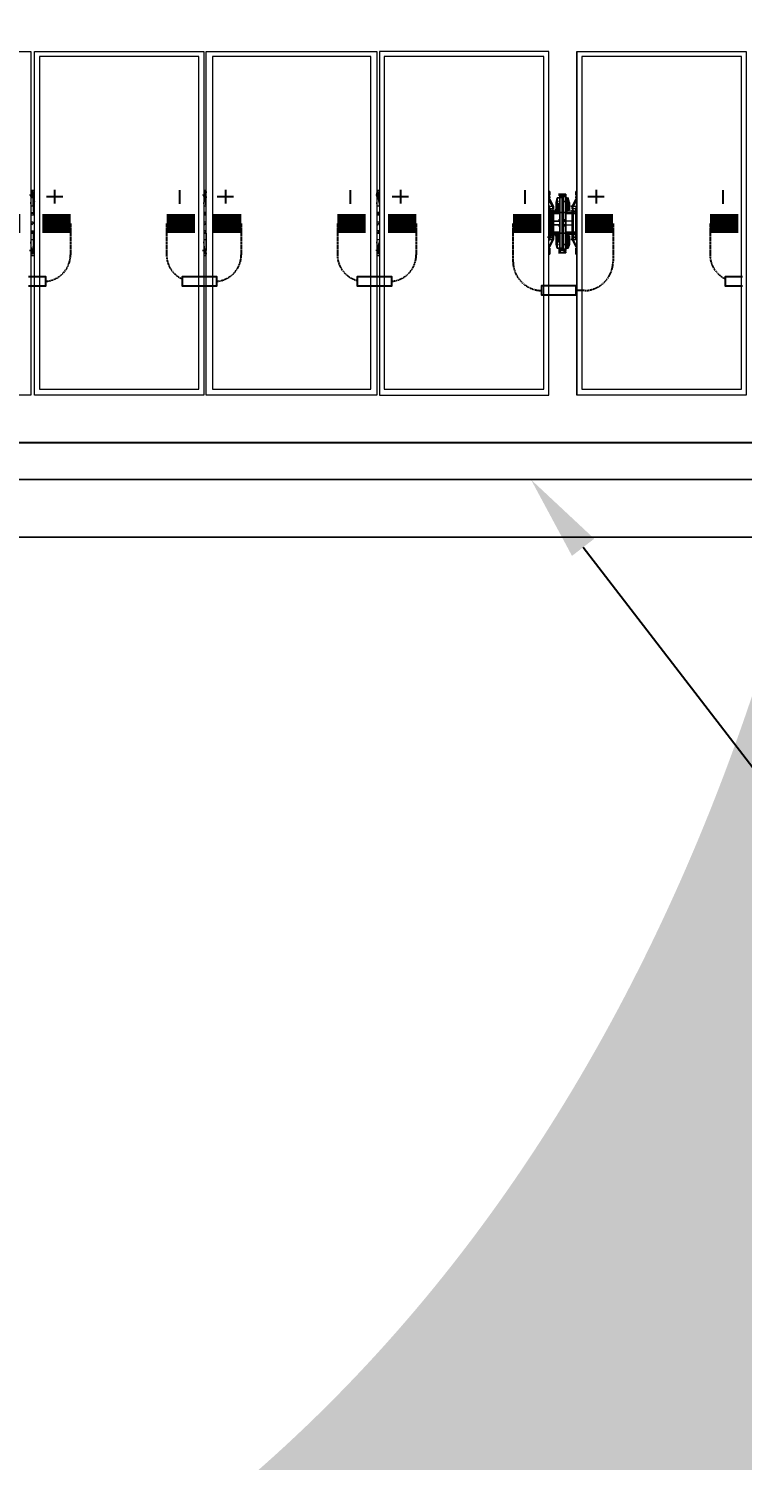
# Model space of a CAD drawing. Header units: feet. Extents: x -354 to 55127, y -297 to 4121.
# Drawn here: x 1013.1 to 1201.2, y 2257.4 to 2634.7 of the extents above; entities that cross this region are included whole.
import ezdxf
from ezdxf import colors
from ezdxf.entities.mleader import LeaderData, LeaderLine
from ezdxf.enums import TextEntityAlignment as Align
from ezdxf.lldxf.tags import DXFTag
from ezdxf.math import Vec2, Vec3

# ---------------------------------------------------------------- set-up
doc = ezdxf.new("R2018")
doc.units = ezdxf.units.FT
doc.header["$MEASUREMENT"] = 0
doc.linetypes.add('HIDDEN', pattern=[0.375, 0.25, -0.125])
for name, color, linetype in [('E-DC HARNESS-NEG', 170, 'DC HARNESS CABLE'), ('E-DC HARNESS-POS', 10, 'DC HARNESS CABLE'), ('E-HARN-COMP', 8, 'Continuous'), ('E-TRNK-CABL-NEG', 6, 'HIDDEN'), ('E-TRUNK-CABLE-POS', 6, 'HIDDEN'), ('G-ANNO-TEXT', 1, 'Continuous'), ('Polarity-Text', 7, 'Continuous')]:
    doc.layers.add(name, color=color, linetype=linetype)
doc.styles.add('NEI-A', font='arial.ttf')
doc.styles.get("Standard").update_dxf_attribs({"font": 'arial.ttf'})
tags = doc.linetypes.add('DC HARNESS CABLE', pattern='A,0.5,-0.2,["DH",Standard,S=0.1,R=0,X=-0.1,Y=-0.05],-0.2', length=0.9).pattern_tags.tags
tags[6] = DXFTag(74, 10)

# ---------------------------------------------------------------- blocks, each defined once
blk = doc.blocks.new('A$Cc93f9aa1')
at = {"lineweight": 5}
for points in [[(7.893, 0), (7.663, 0), (7.663, 0.4666), (7.893, 0.4666)], [(8.1613, 0), (8.1613, 0.4666), (7.9313, 0.4666), (7.9313, 0)], [(8.3963, 0.4666), (8.3963, 0), (8.1647, 0), (8.1647, 0.4666)], [(8.6296, 0), (8.3997, 0), (8.3997, 0.4666), (8.6296, 0.4666)], [(8.8646, 0), (8.6346, 0), (8.6346, 0.4666), (8.8646, 0.4666)], [(7.8863, 0.0067), (7.8863, 0.4583), (7.6697, 0.4583), (7.6697, 0.0067)], [(8.1547, 0.0067), (8.1547, 0.4583), (7.938, 0.4583), (7.938, 0.0067)], [(8.388, 0.4583), (8.173, 0.4583), (8.173, 0.0067), (8.388, 0.0067)], [(8.623, 0.0067), (8.623, 0.4583), (8.4063, 0.4583), (8.4063, 0.0067)], [(7.8947, 0.2667), (7.8947, 0.27), (7.8947, 0.275), (7.893, 0.275), (7.8947, 0.275), (7.8947, 0.27)], [(7.9097, 0.2733), (7.908, 0.2733)], [(7.9163, 0.2683), (7.9163, 0.27), (7.9163, 0.2733), (7.9163, 0.2717), (7.9147, 0.2717), (7.9163, 0.2717), (7.918, 0.2717), (7.9163, 0.2717), (7.9147, 0.27), (7.9163, 0.27), (7.9163, 0.2683), (7.918, 0.2683)], [(7.918, 0.2733), (7.9163, 0.2733)], [(7.9297, 0.27), (7.9297, 0.2667), (7.9297, 0.27), (7.9297, 0.275), (7.9313, 0.275), (7.9297, 0.275)], [(7.8947, 0.2517), (7.898, 0.2517), (7.898, 0.2533), (7.898, 0.255), (7.8997, 0.255), (7.8947, 0.265), (7.8997, 0.255), (7.898, 0.255), (7.898, 0.2533), (7.898, 0.2517), (7.8947, 0.2517), (7.8947, 0.25), (7.893, 0.25), (7.893, 0.215), (7.8947, 0.215), (7.8947, 0.2133), (7.8947, 0.215), (7.893, 0.215), (7.893, 0.25), (7.893, 0.2517), (7.8947, 0.2517), (7.8947, 0.255), (7.898, 0.255), (7.8947, 0.255), (7.8947, 0.2517), (7.893, 0.2517), (7.893, 0.25), (7.8947, 0.25)], [(7.898, 0.2517), (7.8997, 0.2517), (7.8997, 0.255), (7.9013, 0.255), (7.8997, 0.255), (7.898, 0.255), (7.898, 0.2533), (7.898, 0.255), (7.8997, 0.255), (7.8997, 0.2517), (7.898, 0.2517), (7.8997, 0.2517), (7.8997, 0.215), (7.898, 0.215), (7.8997, 0.215), (7.8997, 0.2517)], [(7.9047, 0.2667), (7.903, 0.2617), (7.903, 0.25), (7.903, 0.2517), (7.903, 0.25), (7.903, 0.2617)], [(7.903, 0.25), (7.903, 0.26)], [(7.9063, 0.2667), (7.9047, 0.2667), (7.9047, 0.2583), (7.9047, 0.2567), (7.9047, 0.255), (7.9063, 0.255), (7.9063, 0.25), (7.9047, 0.25), (7.9047, 0.2567), (7.9047, 0.25), (7.9063, 0.25), (7.9063, 0.255), (7.9063, 0.2583), (7.9063, 0.2667), (7.908, 0.2667), (7.9063, 0.2667), (7.9047, 0.2667), (7.9047, 0.2583), (7.9063, 0.2583)], [(7.9047, 0.2583), (7.9047, 0.2567), (7.9047, 0.255), (7.9063, 0.255), (7.9063, 0.2583)], [(7.9097, 0.27), (7.908, 0.27)], [(7.9113, 0.2683), (7.9113, 0.2467), (7.908, 0.2467), (7.908, 0.2683)], [(7.913, 0.2467), (7.913, 0.2683), (7.9163, 0.2683), (7.9163, 0.2467)], [(7.9163, 0.2583), (7.9197, 0.2583), (7.9197, 0.2667), (7.9197, 0.2583)], [(7.9197, 0.2667), (7.9163, 0.2667), (7.9163, 0.2583), (7.9163, 0.2667), (7.9197, 0.2667), (7.9213, 0.2617)], [(7.9197, 0.2567), (7.9197, 0.255), (7.918, 0.255), (7.918, 0.2583), (7.918, 0.255), (7.9197, 0.255), (7.9197, 0.2567), (7.9197, 0.2583)], [(7.918, 0.255), (7.918, 0.25), (7.9197, 0.25), (7.9197, 0.2517), (7.9197, 0.25), (7.918, 0.25), (7.918, 0.2483), (7.9197, 0.25), (7.918, 0.2483), (7.9197, 0.25), (7.918, 0.2483), (7.918, 0.25)], [(7.9263, 0.255), (7.9247, 0.255), (7.9263, 0.2533), (7.9247, 0.255), (7.9263, 0.255), (7.9263, 0.2533), (7.9263, 0.255), (7.9247, 0.255), (7.9297, 0.265), (7.9247, 0.255), (7.9263, 0.255), (7.9297, 0.255), (7.9297, 0.2517), (7.9263, 0.2517), (7.9263, 0.2533), (7.9263, 0.2517), (7.9297, 0.2517), (7.9297, 0.255)], [(7.9263, 0.215), (7.9247, 0.215), (7.9247, 0.2517), (7.9263, 0.2517), (7.9247, 0.2517), (7.9247, 0.255), (7.9247, 0.2517), (7.9263, 0.2517), (7.9247, 0.2517), (7.9247, 0.215)], [(7.8963, 0.245), (7.8947, 0.2467), (7.8947, 0.2483), (7.8963, 0.2483), (7.898, 0.2483), (7.8963, 0.2483), (7.8947, 0.2483), (7.8947, 0.2467), (7.8947, 0.2483), (7.8963, 0.2483), (7.8947, 0.2483), (7.8947, 0.2467), (7.8947, 0.245), (7.8947, 0.2467), (7.8963, 0.245), (7.8947, 0.245), (7.893, 0.245), (7.8947, 0.245)], [(7.8947, 0.235), (7.893, 0.235)], [(7.8947, 0.235), (7.893, 0.235)], [(7.8963, 0.2483), (7.8947, 0.2467), (7.8963, 0.245), (7.898, 0.2467)], [(7.8963, 0.2483), (7.8947, 0.2467), (7.8963, 0.245), (7.898, 0.2467)], [(7.898, 0.2467), (7.8963, 0.2467)], [(7.8997, 0.245), (7.908, 0.245)], [(7.9063, 0.25), (7.9063, 0.2483), (7.908, 0.2483), (7.9063, 0.2483), (7.908, 0.2483), (7.9063, 0.2483)], [(7.9113, 0.2183), (7.9113, 0.2467), (7.913, 0.2467), (7.913, 0.2183)], [(7.9163, 0.245), (7.9247, 0.245)], [(7.928, 0.2483), (7.9263, 0.2483), (7.9263, 0.2467), (7.928, 0.2467), (7.928, 0.245), (7.9263, 0.245), (7.9263, 0.2483), (7.928, 0.2483), (7.9263, 0.2483), (7.9263, 0.2467), (7.9263, 0.245), (7.9263, 0.2467), (7.9263, 0.245), (7.928, 0.245), (7.9263, 0.245), (7.928, 0.245), (7.9297, 0.245), (7.928, 0.245), (7.928, 0.2483), (7.928, 0.2467), (7.9297, 0.2467), (7.928, 0.2467), (7.9297, 0.2467), (7.928, 0.2467), (7.9297, 0.2467), (7.928, 0.2467), (7.9297, 0.2467), (7.928, 0.2467), (7.9297, 0.2467), (7.928, 0.2467), (7.9297, 0.2467), (7.928, 0.2467), (7.9297, 0.2467), (7.928, 0.2467), (7.9297, 0.2467), (7.928, 0.2467), (7.9297, 0.2467), (7.928, 0.2467), (7.9297, 0.2467), (7.9297, 0.2483)], [(7.928, 0.2483), (7.9263, 0.2467), (7.928, 0.245), (7.9297, 0.2467)], [(7.928, 0.2483), (7.9263, 0.2467), (7.928, 0.245), (7.9297, 0.2467)], [(7.928, 0.215), (7.9297, 0.215), (7.9297, 0.25), (7.928, 0.25), (7.9297, 0.25), (7.9297, 0.215)], [(7.9313, 0.25), (7.9313, 0.2517), (7.9297, 0.2517), (7.9297, 0.25), (7.9297, 0.2517), (7.9313, 0.2517), (7.933, 0.2517), (7.9313, 0.2517)], [(7.9297, 0.235), (7.9313, 0.235)], [(7.9297, 0.235), (7.9313, 0.235)], [(8.1647, 0.235), (8.163, 0.235), (8.163, 0.2333), (8.1613, 0.2333), (8.1613, 0.2317), (8.163, 0.2317), (8.1647, 0.2317), (8.1647, 0.2333)], [(8.398, 0.235), (8.398, 0.2333), (8.3963, 0.2333), (8.3963, 0.2317), (8.398, 0.2317), (8.3997, 0.2317), (8.3997, 0.2333)], [(8.633, 0.235), (8.6313, 0.2333), (8.6313, 0.2317), (8.6346, 0.2317), (8.6346, 0.2333), (8.633, 0.2333)], [(7.8947, 0.23), (7.893, 0.23)], [(7.8947, 0.23), (7.893, 0.23)], [(7.8947, 0.22), (7.8947, 0.2183), (7.8947, 0.2167), (7.8963, 0.2167), (7.898, 0.2167), (7.898, 0.2183), (7.8963, 0.2183), (7.898, 0.2183), (7.8963, 0.2183), (7.898, 0.2183), (7.8963, 0.2183), (7.898, 0.2183), (7.8963, 0.2183), (7.898, 0.2183), (7.8963, 0.2183), (7.898, 0.2183), (7.8963, 0.2183), (7.898, 0.2183), (7.8963, 0.2183), (7.898, 0.2183), (7.8963, 0.2183), (7.898, 0.2183), (7.8963, 0.2183), (7.898, 0.2183), (7.898, 0.22), (7.898, 0.2183), (7.898, 0.2167), (7.8963, 0.2167), (7.898, 0.2167), (7.898, 0.2183), (7.898, 0.22), (7.8963, 0.22), (7.8947, 0.22), (7.8947, 0.2183), (7.8947, 0.22), (7.893, 0.22)], [(7.893, 0.215), (7.893, 0.2133)], [(7.8963, 0.22), (7.8947, 0.2183), (7.8963, 0.2167), (7.898, 0.2183)], [(7.8947, 0.2183), (7.8963, 0.2167), (7.898, 0.2167), (7.898, 0.2183), (7.898, 0.22), (7.8963, 0.22), (7.8947, 0.22), (7.8963, 0.22), (7.898, 0.22), (7.8963, 0.22), (7.8947, 0.22)], [(7.8963, 0.22), (7.8947, 0.2183), (7.8963, 0.2167), (7.898, 0.2183)], [(7.908, 0.22), (7.8997, 0.22)], [(7.903, 0.215), (7.903, 0.205)], [(7.9047, 0.2067), (7.9047, 0.2083), (7.9047, 0.21), (7.9063, 0.21), (7.9063, 0.2117), (7.9063, 0.215), (7.9063, 0.2117), (7.9063, 0.21), (7.9047, 0.21), (7.9047, 0.2083), (7.9047, 0.2133), (7.9047, 0.2083), (7.9047, 0.2067), (7.9063, 0.2067), (7.9063, 0.1983), (7.9047, 0.1983)], [(7.9247, 0.22), (7.9163, 0.22)], [(7.9197, 0.2083), (7.9197, 0.215), (7.918, 0.215), (7.918, 0.2117), (7.918, 0.215), (7.9197, 0.215)], [(7.9197, 0.1983), (7.9213, 0.205), (7.9213, 0.215), (7.9197, 0.215), (7.9197, 0.2133), (7.9197, 0.215), (7.9213, 0.215), (7.9213, 0.205)], [(7.928, 0.22), (7.928, 0.2183), (7.928, 0.2167), (7.9263, 0.2167), (7.928, 0.2167), (7.928, 0.2183), (7.9297, 0.2183), (7.928, 0.2183), (7.9297, 0.2183), (7.928, 0.2183), (7.9297, 0.2183), (7.928, 0.2183), (7.9297, 0.2183), (7.928, 0.2183), (7.9297, 0.2183), (7.9297, 0.22)], [(7.928, 0.22), (7.9263, 0.2183), (7.928, 0.2167), (7.9297, 0.2183)], [(7.9263, 0.22), (7.928, 0.22), (7.928, 0.2183), (7.9297, 0.2183), (7.928, 0.2183), (7.9297, 0.2183), (7.928, 0.2183), (7.9297, 0.2183), (7.928, 0.2183), (7.9297, 0.2183), (7.928, 0.2183), (7.9297, 0.2183), (7.9297, 0.2167), (7.928, 0.2167), (7.9297, 0.2167), (7.9297, 0.2183), (7.9297, 0.22), (7.9313, 0.22), (7.9297, 0.22), (7.928, 0.22), (7.9263, 0.22), (7.9263, 0.2183), (7.9263, 0.2167), (7.9263, 0.2183), (7.9263, 0.22), (7.928, 0.22), (7.9263, 0.22), (7.9263, 0.2183), (7.9263, 0.2167), (7.928, 0.2167), (7.9263, 0.2167), (7.9263, 0.2183)], [(7.928, 0.22), (7.9263, 0.2183), (7.928, 0.2167), (7.9297, 0.2183)], [(7.9313, 0.23), (7.9297, 0.23)], [(7.9313, 0.23), (7.9297, 0.23)], [(7.9297, 0.2133), (7.9297, 0.215)], [(7.9313, 0.2133), (7.9313, 0.215)], [(7.893, 0.19), (7.8947, 0.19), (7.8947, 0.195), (7.8947, 0.19)], [(7.898, 0.21), (7.8997, 0.21), (7.8947, 0.2), (7.8997, 0.21), (7.898, 0.21), (7.8947, 0.21), (7.8947, 0.2133), (7.898, 0.2133), (7.898, 0.2117), (7.898, 0.21), (7.8947, 0.21), (7.8947, 0.2133), (7.898, 0.2133), (7.898, 0.2117)], [(7.8947, 0.1967), (7.8947, 0.1983)], [(7.898, 0.2133), (7.8997, 0.2133), (7.8997, 0.21), (7.8997, 0.2133)], [(7.9013, 0.21), (7.8997, 0.21), (7.8997, 0.2117), (7.898, 0.2117), (7.8997, 0.2117), (7.8997, 0.21)], [(7.9047, 0.1983), (7.9047, 0.2067), (7.9063, 0.2067), (7.9063, 0.1983)], [(7.9063, 0.21), (7.9063, 0.2067)], [(7.9063, 0.1983), (7.908, 0.1983)], [(7.9097, 0.2033), (7.908, 0.2033)], [(7.9097, 0.2033), (7.908, 0.2033)], [(7.9147, 0.195), (7.913, 0.195)], [(7.9197, 0.1983), (7.9163, 0.1983), (7.9163, 0.2067), (7.9197, 0.2067)], [(7.918, 0.2067), (7.918, 0.21)], [(7.9297, 0.2133), (7.9297, 0.21), (7.9263, 0.21), (7.9247, 0.21), (7.9247, 0.2117), (7.9263, 0.2117), (7.9247, 0.2117), (7.9247, 0.21), (7.9263, 0.21), (7.9263, 0.2117), (7.9263, 0.2133), (7.9247, 0.2133), (7.9247, 0.21), (7.9247, 0.2133), (7.9263, 0.2133), (7.9313, 0.2133), (7.9297, 0.2133), (7.9297, 0.21), (7.9263, 0.21), (7.9247, 0.21), (7.9297, 0.2), (7.9247, 0.21), (7.9263, 0.21), (7.9263, 0.2117), (7.9263, 0.2133)], [(7.9297, 0.1983), (7.9297, 0.1967)], [(7.9313, 0.19), (7.9297, 0.19), (7.9297, 0.195), (7.9297, 0.19)], [(7.9163, 0.1933), (7.9147, 0.1933)]]:
    blk.add_lwpolyline(points, close=True, dxfattribs=at)
for points in [[(7.893, 0), (7.893, 0.4666)], [(7.9313, 0.4666), (7.9313, 0)], [(7.8863, 0.0067), (7.8863, 0.4583)], [(7.938, 0.4583), (7.938, 0.0067)], [(7.908, 0.2467), (7.908, 0.2683), (7.9113, 0.2683), (7.9113, 0.2667), (7.9113, 0.2467), (7.9113, 0.2667), (7.913, 0.2667), (7.9147, 0.2667), (7.913, 0.2667), (7.9113, 0.2667), (7.9113, 0.2683), (7.9113, 0.27), (7.9097, 0.27), (7.908, 0.2717), (7.9097, 0.2717), (7.9113, 0.2717), (7.9097, 0.2717), (7.908, 0.2717), (7.908, 0.2733), (7.908, 0.27), (7.9097, 0.27), (7.908, 0.27), (7.9097, 0.27), (7.9113, 0.27), (7.9097, 0.27), (7.9113, 0.27), (7.9113, 0.2683), (7.913, 0.2683), (7.913, 0.27), (7.9113, 0.27), (7.913, 0.27), (7.9147, 0.27), (7.913, 0.27), (7.9113, 0.27), (7.9097, 0.27), (7.908, 0.2717), (7.9097, 0.2717), (7.908, 0.2717), (7.908, 0.2733), (7.908, 0.2683), (7.9097, 0.2683), (7.908, 0.2683), (7.908, 0.27), (7.908, 0.2617), (7.908, 0.2383), (7.908, 0.235), (7.8997, 0.235), (7.8997, 0.23), (7.908, 0.23), (7.9097, 0.23), (7.908, 0.23), (7.9097, 0.23), (7.908, 0.23), (7.9097, 0.23), (7.908, 0.23), (7.9097, 0.23), (7.908, 0.23), (7.9097, 0.23)], [(7.8997, 0.2483), (7.908, 0.2483), (7.9063, 0.2483), (7.9047, 0.25), (7.9063, 0.2483), (7.9047, 0.25), (7.903, 0.25), (7.9047, 0.25), (7.9063, 0.2483), (7.9047, 0.25), (7.9063, 0.2483), (7.9063, 0.2467), (7.908, 0.2467), (7.908, 0.2183), (7.9113, 0.2183), (7.9113, 0.2467), (7.913, 0.2467), (7.9113, 0.2467), (7.9113, 0.2683), (7.913, 0.2683), (7.9147, 0.2683), (7.913, 0.2683), (7.9113, 0.2683), (7.913, 0.2683), (7.9147, 0.2683), (7.913, 0.2683), (7.9113, 0.2683), (7.913, 0.2683), (7.913, 0.27), (7.9147, 0.27), (7.9163, 0.27), (7.9163, 0.2733), (7.9163, 0.2717), (7.9147, 0.27), (7.9163, 0.27), (7.9163, 0.2617), (7.9163, 0.2383), (7.9163, 0.235), (7.918, 0.235), (7.9163, 0.235), (7.9247, 0.235), (7.9247, 0.23), (7.9163, 0.23), (7.9163, 0.2267), (7.9163, 0.23), (7.918, 0.23), (7.9163, 0.23), (7.918, 0.23), (7.9163, 0.23), (7.918, 0.23)], [(7.918, 0.2733), (7.9163, 0.2733), (7.9097, 0.2733), (7.908, 0.2733), (7.9097, 0.2733), (7.9163, 0.2733)], [(8.1647, 0.2767), (8.1613, 0.2767)], [(8.163, 0.255), (8.1613, 0.255), (8.1613, 0.2567), (8.163, 0.2633), (8.163, 0.2733), (8.163, 0.275), (8.163, 0.27), (8.1613, 0.2683)], [(8.1647, 0.27), (8.1647, 0.2733)], [(8.3997, 0.2767), (8.3963, 0.2767)], [(8.398, 0.27), (8.398, 0.2733), (8.398, 0.275), (8.398, 0.2717), (8.3963, 0.2717), (8.3963, 0.27), (8.3963, 0.2683)], [(8.398, 0.255), (8.3963, 0.255), (8.3963, 0.2633), (8.398, 0.2733)], [(8.6346, 0.2767), (8.6296, 0.2767)], [(8.6296, 0.255), (8.6313, 0.255), (8.6313, 0.2633), (8.633, 0.2733)], [(8.633, 0.27), (8.633, 0.2733), (8.6313, 0.2733), (8.6313, 0.2683)], [(8.633, 0.2733), (8.633, 0.275), (8.633, 0.2733)], [(7.8947, 0.2667), (7.8947, 0.2667)], [(7.8947, 0.2667), (7.8947, 0.2667)], [(7.9047, 0.26), (7.9047, 0.26)], [(7.9047, 0.26), (7.9047, 0.26)], [(7.908, 0.27), (7.908, 0.27)], [(7.9097, 0.235), (7.908, 0.235), (7.9097, 0.235), (7.908, 0.235), (7.908, 0.2383), (7.908, 0.2617), (7.9097, 0.2617), (7.908, 0.2617), (7.9097, 0.2617), (7.908, 0.2617), (7.908, 0.27), (7.9097, 0.27), (7.9113, 0.27)], [(7.908, 0.27), (7.908, 0.27)], [(7.9247, 0.2483), (7.9163, 0.2483), (7.918, 0.2483), (7.9197, 0.2483), (7.918, 0.2483), (7.9163, 0.2483), (7.918, 0.2483), (7.9197, 0.2483), (7.918, 0.2483), (7.918, 0.2467), (7.9163, 0.2467), (7.9163, 0.2183), (7.913, 0.2183), (7.913, 0.2467), (7.9163, 0.2467), (7.9163, 0.2683), (7.913, 0.2683), (7.913, 0.2467), (7.9113, 0.2467), (7.9113, 0.2183), (7.913, 0.2183), (7.913, 0.1967), (7.9163, 0.1967), (7.9163, 0.2183), (7.918, 0.2183), (7.918, 0.2167), (7.9163, 0.2167), (7.918, 0.2167)], [(7.9163, 0.2367), (7.9163, 0.2383), (7.9163, 0.2367), (7.918, 0.2367), (7.9163, 0.2367), (7.9163, 0.235), (7.918, 0.235), (7.9163, 0.235), (7.9163, 0.2383), (7.9163, 0.2617), (7.918, 0.2617), (7.9163, 0.2617), (7.918, 0.2617), (7.9163, 0.2617), (7.9163, 0.27), (7.918, 0.27), (7.9163, 0.27), (7.918, 0.27), (7.9163, 0.27), (7.918, 0.27), (7.9163, 0.27), (7.9147, 0.27), (7.913, 0.27), (7.9147, 0.27), (7.913, 0.27)], [(7.9163, 0.2667), (7.918, 0.2667)], [(7.918, 0.2667), (7.918, 0.2667)], [(7.9213, 0.2617), (7.9213, 0.25), (7.9197, 0.25)], [(7.9213, 0.2617), (7.9213, 0.25), (7.9197, 0.25)], [(7.9197, 0.26), (7.9197, 0.26)], [(7.9197, 0.26), (7.9197, 0.26)], [(7.9197, 0.2567), (7.9197, 0.2517)], [(7.9197, 0.2567), (7.9197, 0.2517)], [(7.9213, 0.25), (7.9213, 0.26), (7.9213, 0.25), (7.923, 0.25)], [(7.9297, 0.27), (7.9297, 0.27)], [(7.9297, 0.2667), (7.9297, 0.2667)], [(7.9297, 0.2667), (7.9297, 0.2667)], [(8.163, 0.2467), (8.1613, 0.2467), (8.1613, 0.255)], [(8.398, 0.2467), (8.3963, 0.2467), (8.3963, 0.255)], [(8.633, 0.2467), (8.6313, 0.2467), (8.6296, 0.2467), (8.6313, 0.2483), (8.6313, 0.255)], [(7.8947, 0.2483), (7.8947, 0.2483)], [(7.8947, 0.2483), (7.8947, 0.2483)], [(7.8947, 0.2467), (7.8947, 0.2467)], [(7.8947, 0.2467), (7.8947, 0.2467)], [(7.8947, 0.245), (7.8947, 0.245)], [(7.8947, 0.245), (7.8947, 0.245)], [(7.8963, 0.2483), (7.8963, 0.2483)], [(7.8963, 0.2483), (7.898, 0.2483)], [(7.8963, 0.2483), (7.8963, 0.2483)], [(7.898, 0.2483), (7.8963, 0.2483)], [(7.8963, 0.2467), (7.898, 0.2467)], [(7.8963, 0.2467), (7.898, 0.2467)], [(7.8963, 0.2467), (7.898, 0.2467)], [(7.8963, 0.2467), (7.898, 0.2467)], [(7.8963, 0.2467), (7.898, 0.2467)], [(7.8963, 0.2467), (7.898, 0.2467)], [(7.8963, 0.2467), (7.898, 0.2467)], [(7.8963, 0.2467), (7.898, 0.2467)], [(7.8963, 0.2467), (7.898, 0.2467)], [(7.8963, 0.2467), (7.898, 0.2467)], [(7.8963, 0.2467), (7.898, 0.2467)], [(7.8963, 0.2467), (7.898, 0.2467)], [(7.8963, 0.2467), (7.898, 0.2467)], [(7.8963, 0.2467), (7.898, 0.2467)], [(7.8963, 0.2467), (7.898, 0.2467)], [(7.8963, 0.2467), (7.898, 0.2467)], [(7.8963, 0.245), (7.898, 0.245)], [(7.8963, 0.245), (7.898, 0.245)], [(7.8963, 0.245), (7.8963, 0.245)], [(7.898, 0.245), (7.8963, 0.245)], [(7.8963, 0.245), (7.898, 0.245)], [(7.8963, 0.245), (7.8963, 0.245)], [(7.898, 0.2517), (7.898, 0.2517)], [(7.898, 0.2517), (7.898, 0.2517)], [(7.898, 0.2483), (7.898, 0.245)], [(7.898, 0.2483), (7.898, 0.2483)], [(7.898, 0.2467), (7.898, 0.2483)], [(7.898, 0.2483), (7.898, 0.2467)], [(7.898, 0.2483), (7.898, 0.2483)], [(7.898, 0.2467), (7.898, 0.2483)], [(7.898, 0.2467), (7.898, 0.2467)], [(7.898, 0.245), (7.898, 0.2467)], [(7.898, 0.2467), (7.898, 0.245)], [(7.898, 0.2467), (7.898, 0.2467)], [(7.898, 0.245), (7.898, 0.2467)], [(7.898, 0.245), (7.898, 0.245)], [(7.898, 0.245), (7.898, 0.245)], [(7.8997, 0.2517), (7.8997, 0.2517)], [(7.8997, 0.2517), (7.8997, 0.2517)], [(7.9063, 0.245), (7.9047, 0.2467), (7.8997, 0.2467)], [(7.9097, 0.235), (7.908, 0.235), (7.908, 0.2367), (7.9097, 0.2367), (7.908, 0.2367), (7.908, 0.2383), (7.908, 0.2367), (7.908, 0.235), (7.9097, 0.235), (7.908, 0.235), (7.8997, 0.235), (7.8997, 0.23), (7.908, 0.23), (7.908, 0.2267), (7.908, 0.23), (7.908, 0.2267), (7.908, 0.2033), (7.908, 0.195), (7.9097, 0.195), (7.908, 0.195), (7.908, 0.1967), (7.908, 0.195), (7.908, 0.1933), (7.9097, 0.195), (7.9113, 0.195), (7.9113, 0.1967), (7.913, 0.1967), (7.9147, 0.1967), (7.913, 0.1967), (7.9113, 0.1967), (7.913, 0.1967), (7.9147, 0.1967), (7.913, 0.1967), (7.9113, 0.1967), (7.9113, 0.195), (7.9097, 0.195), (7.908, 0.1933), (7.908, 0.195), (7.908, 0.1967), (7.908, 0.195), (7.9097, 0.195), (7.908, 0.1933), (7.9097, 0.1933), (7.908, 0.1933), (7.9147, 0.1933), (7.908, 0.1933), (7.9097, 0.1933), (7.908, 0.1933), (7.9097, 0.195), (7.908, 0.195), (7.908, 0.2033), (7.908, 0.2267), (7.908, 0.23)], [(7.9063, 0.2483), (7.908, 0.2483)], [(7.908, 0.2183), (7.908, 0.2467), (7.9113, 0.2467), (7.9113, 0.2183), (7.908, 0.2183), (7.908, 0.1967), (7.9113, 0.1967), (7.9113, 0.2183), (7.913, 0.2183), (7.913, 0.1967), (7.9163, 0.1967), (7.9163, 0.2183)], [(7.9163, 0.23), (7.918, 0.23), (7.9163, 0.23), (7.918, 0.23), (7.9163, 0.23), (7.9163, 0.2267), (7.9163, 0.2033), (7.918, 0.2033), (7.9163, 0.2033), (7.918, 0.2033), (7.9163, 0.2033), (7.9163, 0.195), (7.918, 0.195), (7.9163, 0.195), (7.9163, 0.1967), (7.9163, 0.195), (7.9163, 0.1933), (7.9147, 0.1933), (7.9163, 0.1933), (7.9147, 0.195), (7.913, 0.195), (7.913, 0.1967), (7.9113, 0.1967), (7.9113, 0.1983), (7.9113, 0.2183), (7.913, 0.2183), (7.9163, 0.2183), (7.9163, 0.2467)], [(7.9247, 0.23), (7.9247, 0.235), (7.9263, 0.235), (7.9247, 0.235), (7.9163, 0.235), (7.918, 0.235), (7.9163, 0.235), (7.9163, 0.2367), (7.918, 0.2367)], [(7.918, 0.2483), (7.9197, 0.25)], [(7.918, 0.2483), (7.9197, 0.25)], [(7.9247, 0.2467), (7.9197, 0.2467), (7.918, 0.245)], [(7.9197, 0.2517), (7.9197, 0.25)], [(7.9197, 0.2517), (7.9197, 0.25)], [(7.9247, 0.2517), (7.9247, 0.2517)], [(7.9247, 0.2517), (7.9247, 0.2517)], [(7.9263, 0.2517), (7.9263, 0.2517)], [(7.9297, 0.2467), (7.9297, 0.245), (7.9313, 0.245), (7.9297, 0.245), (7.9297, 0.2467), (7.9297, 0.2483), (7.928, 0.2483), (7.9263, 0.2483), (7.9263, 0.2467)], [(7.9263, 0.2483), (7.9263, 0.2483)], [(7.9263, 0.2483), (7.9263, 0.2483)], [(7.9263, 0.2467), (7.9263, 0.2467)], [(7.9263, 0.2467), (7.9263, 0.2467)], [(7.9263, 0.245), (7.9263, 0.245)], [(7.9263, 0.245), (7.9263, 0.245)], [(7.928, 0.2483), (7.928, 0.2483)], [(7.928, 0.2483), (7.928, 0.2483)], [(7.928, 0.245), (7.928, 0.245)], [(7.928, 0.245), (7.928, 0.245)], [(7.9297, 0.2483), (7.9297, 0.2483)], [(7.9297, 0.2483), (7.9297, 0.2483)], [(7.9297, 0.2467), (7.9297, 0.2467)], [(7.9297, 0.2467), (7.9297, 0.2467)], [(7.9297, 0.245), (7.9297, 0.245)], [(7.9297, 0.245), (7.9297, 0.245)], [(8.1647, 0.2467), (8.1613, 0.2467)], [(8.1647, 0.245), (8.1613, 0.245), (8.163, 0.245)], [(8.1613, 0.245), (8.1613, 0.2433), (8.1647, 0.2433)], [(8.3997, 0.2467), (8.3963, 0.2467)], [(8.3997, 0.245), (8.3963, 0.245), (8.398, 0.245)], [(8.3963, 0.245), (8.3963, 0.2433), (8.3997, 0.2433)], [(8.6346, 0.2467), (8.6296, 0.2467)], [(8.6346, 0.245), (8.6313, 0.245), (8.6296, 0.245)], [(8.6346, 0.2433), (8.6313, 0.2433), (8.6296, 0.2433)], [(8.6313, 0.2433), (8.6313, 0.245)], [(7.8947, 0.22), (7.8947, 0.22)], [(7.8947, 0.22), (7.8947, 0.22)], [(7.8947, 0.2183), (7.8963, 0.2167)], [(7.8947, 0.2183), (7.8947, 0.2167)], [(7.8947, 0.2183), (7.8947, 0.2183)], [(7.8947, 0.2183), (7.8947, 0.2183)], [(7.8947, 0.2167), (7.8963, 0.2167)], [(7.8947, 0.2167), (7.8947, 0.2167)], [(7.8947, 0.2167), (7.8947, 0.2167)], [(7.8963, 0.22), (7.8963, 0.22)], [(7.8963, 0.22), (7.8963, 0.22)], [(7.8963, 0.2167), (7.8963, 0.2167)], [(7.8963, 0.2167), (7.8963, 0.2167)], [(7.898, 0.22), (7.898, 0.22)], [(7.898, 0.22), (7.898, 0.22)], [(7.898, 0.2183), (7.898, 0.2183)], [(7.898, 0.2183), (7.898, 0.2183)], [(7.898, 0.2167), (7.898, 0.2167)], [(7.898, 0.2167), (7.898, 0.2167)], [(7.898, 0.215), (7.898, 0.215)], [(7.898, 0.215), (7.898, 0.215)], [(7.9063, 0.22), (7.9047, 0.2183), (7.8997, 0.2183)], [(7.8997, 0.2167), (7.908, 0.2167), (7.9063, 0.2167), (7.9047, 0.215), (7.9063, 0.2167), (7.9047, 0.215), (7.9063, 0.2167), (7.9063, 0.215), (7.9047, 0.215), (7.9047, 0.2133), (7.9047, 0.215), (7.9063, 0.215), (7.9063, 0.2167), (7.9047, 0.215), (7.903, 0.215), (7.903, 0.205), (7.903, 0.215), (7.903, 0.2133), (7.903, 0.215)], [(7.8997, 0.215), (7.8997, 0.215)], [(7.8997, 0.215), (7.8997, 0.215)], [(7.9113, 0.195), (7.9097, 0.195), (7.9113, 0.195), (7.913, 0.195), (7.913, 0.1967), (7.9113, 0.1967), (7.9113, 0.1983), (7.9113, 0.2183), (7.9113, 0.1967), (7.908, 0.1967), (7.908, 0.2183), (7.9063, 0.2183), (7.9063, 0.2167), (7.908, 0.2167), (7.9063, 0.2167), (7.9047, 0.215)], [(7.9063, 0.2167), (7.908, 0.2167)], [(7.9063, 0.2167), (7.908, 0.2167)], [(7.9063, 0.2167), (7.908, 0.2167)], [(7.9063, 0.2167), (7.908, 0.2167)], [(7.913, 0.195), (7.9147, 0.195), (7.9163, 0.1933), (7.918, 0.1933), (7.9163, 0.1933), (7.9147, 0.195), (7.9163, 0.195), (7.9147, 0.195), (7.913, 0.195), (7.9113, 0.195), (7.9097, 0.195), (7.9113, 0.195), (7.913, 0.195), (7.9147, 0.195), (7.913, 0.195), (7.9147, 0.195), (7.9163, 0.195), (7.9147, 0.195), (7.9163, 0.1933), (7.9163, 0.195), (7.9163, 0.1967), (7.9163, 0.195), (7.9163, 0.1967), (7.9163, 0.195), (7.9163, 0.2033), (7.9163, 0.2267), (7.9163, 0.23), (7.9247, 0.23), (7.9263, 0.23)], [(7.9197, 0.2167), (7.918, 0.2167), (7.9197, 0.2167), (7.918, 0.2167), (7.9197, 0.215), (7.918, 0.2167), (7.9197, 0.215), (7.918, 0.2167), (7.9197, 0.215), (7.918, 0.2167), (7.918, 0.215), (7.918, 0.2167), (7.9163, 0.2167), (7.9247, 0.2167)], [(7.918, 0.22), (7.9197, 0.2183), (7.9247, 0.2183)], [(7.9213, 0.215), (7.9213, 0.205), (7.9213, 0.215), (7.923, 0.215)], [(7.9247, 0.215), (7.9247, 0.215)], [(7.9247, 0.215), (7.9247, 0.215)], [(7.9263, 0.22), (7.9263, 0.22)], [(7.9263, 0.22), (7.9263, 0.22)], [(7.9263, 0.2183), (7.9263, 0.2183)], [(7.9263, 0.2183), (7.9263, 0.2183)], [(7.9263, 0.2167), (7.9263, 0.2167)], [(7.9263, 0.2167), (7.9263, 0.2167)], [(7.9263, 0.215), (7.9263, 0.215)], [(7.9263, 0.215), (7.9263, 0.215)], [(7.928, 0.22), (7.928, 0.22)], [(7.928, 0.22), (7.928, 0.22)], [(7.928, 0.2167), (7.928, 0.2167)], [(7.928, 0.2167), (7.928, 0.2167)], [(7.9297, 0.22), (7.9297, 0.22)], [(7.9297, 0.22), (7.9297, 0.22)], [(7.9297, 0.2183), (7.9297, 0.2183)], [(7.9297, 0.2183), (7.9297, 0.2183)], [(7.9297, 0.2167), (7.9297, 0.2167)], [(7.9297, 0.2167), (7.9297, 0.2167)], [(8.1647, 0.2217), (8.1613, 0.2217), (8.1613, 0.22)], [(8.1647, 0.22), (8.1613, 0.22), (8.163, 0.22)], [(8.163, 0.1917), (8.163, 0.2), (8.1613, 0.21), (8.1613, 0.2183), (8.163, 0.2183)], [(8.1613, 0.2183), (8.1647, 0.2183)], [(8.3997, 0.2217), (8.3963, 0.2217), (8.3963, 0.22)], [(8.3997, 0.22), (8.3963, 0.22), (8.398, 0.22)], [(8.398, 0.2183), (8.3963, 0.2183), (8.3963, 0.21), (8.398, 0.2), (8.398, 0.1917), (8.3997, 0.1917)], [(8.3963, 0.2183), (8.3997, 0.2183)], [(8.6346, 0.2217), (8.6313, 0.2217), (8.6296, 0.2217)], [(8.6296, 0.22), (8.6313, 0.22), (8.6346, 0.22)], [(8.6313, 0.21), (8.6313, 0.2167), (8.6296, 0.2183), (8.6313, 0.2183), (8.6296, 0.2183)], [(8.6313, 0.22), (8.6313, 0.2217)], [(8.6346, 0.2183), (8.6313, 0.2183)], [(7.893, 0.2133), (7.8947, 0.2133), (7.893, 0.2133)], [(7.893, 0.2133), (7.8947, 0.2133), (7.893, 0.2133)], [(7.8947, 0.1983), (7.8947, 0.1983)], [(7.8947, 0.1983), (7.8947, 0.1983)], [(7.8947, 0.195), (7.8947, 0.195)], [(7.8947, 0.195), (7.8947, 0.195)], [(7.903, 0.205), (7.9047, 0.1983)], [(7.903, 0.205), (7.9047, 0.1983)], [(7.9047, 0.205), (7.9047, 0.205)], [(7.9047, 0.205), (7.9047, 0.205)], [(7.9047, 0.1983), (7.9047, 0.1983)], [(7.908, 0.195), (7.908, 0.1967)], [(7.908, 0.195), (7.908, 0.1967)], [(7.908, 0.195), (7.908, 0.195)], [(7.908, 0.195), (7.908, 0.195)], [(7.9113, 0.1983), (7.913, 0.1983)], [(7.9113, 0.1983), (7.913, 0.1983)], [(7.913, 0.1983), (7.9147, 0.1983)], [(7.913, 0.1983), (7.9147, 0.1983)], [(7.9163, 0.1983), (7.9197, 0.1983), (7.9197, 0.2067), (7.9197, 0.2083), (7.9197, 0.21), (7.918, 0.21), (7.918, 0.2117), (7.918, 0.21), (7.9197, 0.21), (7.9197, 0.2083), (7.9197, 0.2067), (7.9163, 0.2067), (7.9163, 0.1983), (7.918, 0.1983)], [(7.9163, 0.195), (7.9163, 0.195)], [(7.9163, 0.195), (7.9163, 0.195)], [(7.918, 0.1983), (7.918, 0.1983)], [(7.918, 0.1983), (7.918, 0.1983)], [(7.9197, 0.205), (7.9197, 0.205)], [(7.9197, 0.205), (7.9197, 0.205)], [(7.9297, 0.1983), (7.9297, 0.1983)], [(7.9297, 0.1983), (7.9297, 0.1983)], [(7.9297, 0.195), (7.9297, 0.195)], [(7.9297, 0.195), (7.9297, 0.195)], [(8.1613, 0.1967), (8.163, 0.195), (8.163, 0.19), (8.1647, 0.19)], [(8.1647, 0.195), (8.1647, 0.1917), (8.163, 0.1917), (8.163, 0.19)], [(8.3963, 0.1967), (8.3963, 0.1933), (8.398, 0.1933), (8.398, 0.19), (8.398, 0.1917), (8.398, 0.195)], [(8.6296, 0.21), (8.6313, 0.21), (8.6313, 0.2), (8.633, 0.1933), (8.633, 0.1917), (8.6346, 0.1917)], [(8.6313, 0.1967), (8.6313, 0.195), (8.6313, 0.1917), (8.633, 0.1917), (8.633, 0.19), (8.6346, 0.19)], [(8.633, 0.195), (8.633, 0.1917), (8.633, 0.19)], [(8.1647, 0.1883), (8.1613, 0.1883)], [(8.3997, 0.1883), (8.3963, 0.1883)], [(8.398, 0.19), (8.3997, 0.19)], [(8.6346, 0.1883), (8.6296, 0.1883)]]:
    blk.add_lwpolyline(points, dxfattribs=at)
at = {"color": 8, "lineweight": 5, "true_color": 0x808080}
for points in [[(7.908, 0.2717), (7.908, 0.2733)], [(7.9163, 0.2733), (7.9163, 0.2717)], [(7.893, 0.2667), (7.8947, 0.2667)], [(7.893, 0.265), (7.8947, 0.265), (7.893, 0.265), (7.898, 0.255)], [(7.8947, 0.255), (7.893, 0.255), (7.893, 0.2567), (7.893, 0.255)], [(7.908, 0.2583), (7.9063, 0.2583)], [(7.9063, 0.255), (7.908, 0.255)], [(7.908, 0.2383), (7.908, 0.2617), (7.908, 0.27), (7.908, 0.2617), (7.908, 0.2383), (7.908, 0.235), (7.9097, 0.235), (7.908, 0.235)], [(7.9113, 0.27), (7.9097, 0.27), (7.9113, 0.27), (7.9097, 0.27), (7.9113, 0.27), (7.913, 0.27), (7.9113, 0.27), (7.9097, 0.27)], [(7.9113, 0.27), (7.9097, 0.27)], [(7.9147, 0.27), (7.913, 0.27)], [(7.9163, 0.235), (7.9163, 0.2383), (7.9163, 0.2617), (7.9163, 0.2383)], [(7.918, 0.2583), (7.9163, 0.2583)], [(7.9163, 0.255), (7.918, 0.255)], [(7.9263, 0.255), (7.9313, 0.265), (7.9297, 0.265), (7.9313, 0.265)], [(7.9313, 0.2667), (7.9297, 0.2667)], [(7.9313, 0.255), (7.9313, 0.2567), (7.9313, 0.255), (7.9297, 0.255)], [(8.4013, 0.27), (8.3997, 0.27)], [(8.6363, 0.27), (8.6346, 0.27)], [(7.8947, 0.2483), (7.8947, 0.25)], [(7.8947, 0.22), (7.8947, 0.245)], [(7.898, 0.2517), (7.898, 0.2483)], [(7.898, 0.245), (7.898, 0.22)], [(7.908, 0.25), (7.9063, 0.25)], [(7.9097, 0.2367), (7.908, 0.2367)], [(7.9097, 0.2367), (7.908, 0.2367)], [(7.918, 0.25), (7.9163, 0.25)], [(7.918, 0.2367), (7.9163, 0.2367)], [(7.918, 0.2367), (7.9163, 0.2367)], [(7.918, 0.235), (7.9163, 0.235)], [(7.9263, 0.2483), (7.9263, 0.2517)], [(7.9263, 0.22), (7.9263, 0.245)], [(7.928, 0.25), (7.928, 0.2483)], [(7.928, 0.245), (7.928, 0.22)], [(7.8947, 0.215), (7.8947, 0.2167)], [(7.898, 0.2167), (7.898, 0.215)], [(7.9063, 0.215), (7.908, 0.215)], [(7.908, 0.23), (7.908, 0.2267), (7.908, 0.2033), (7.908, 0.195), (7.908, 0.2033), (7.908, 0.2267), (7.908, 0.23), (7.9097, 0.23)], [(7.9097, 0.2283), (7.908, 0.2283)], [(7.9097, 0.2283), (7.908, 0.2283)], [(7.918, 0.23), (7.9163, 0.23), (7.9163, 0.2033), (7.9163, 0.23)], [(7.918, 0.2283), (7.9163, 0.2283)], [(7.918, 0.2283), (7.9163, 0.2283)], [(7.9163, 0.215), (7.918, 0.215)], [(7.9263, 0.215), (7.9263, 0.2167)], [(7.928, 0.2167), (7.928, 0.215)], [(7.893, 0.21), (7.8947, 0.21), (7.893, 0.21), (7.893, 0.2117)], [(7.898, 0.21), (7.893, 0.2017)], [(7.893, 0.2), (7.8947, 0.2)], [(7.893, 0.1983), (7.8947, 0.1983)], [(7.893, 0.1967), (7.8947, 0.1967)], [(7.893, 0.195), (7.8947, 0.195)], [(7.908, 0.2117), (7.9063, 0.2117)], [(7.9063, 0.2067), (7.908, 0.2067)], [(7.9113, 0.195), (7.9097, 0.195)], [(7.9113, 0.195), (7.9097, 0.195)], [(7.913, 0.1967), (7.9113, 0.1967), (7.913, 0.1967), (7.9147, 0.1967)], [(7.9163, 0.195), (7.9147, 0.195), (7.9163, 0.195), (7.9147, 0.195), (7.913, 0.195), (7.9147, 0.195), (7.9163, 0.195), (7.9147, 0.195), (7.9163, 0.195), (7.9163, 0.2033)], [(7.918, 0.2117), (7.9163, 0.2117)], [(7.918, 0.2067), (7.9163, 0.2067)], [(7.9313, 0.2017), (7.9263, 0.21)], [(7.9297, 0.21), (7.9313, 0.21), (7.9313, 0.2117), (7.9313, 0.21)], [(7.9313, 0.2), (7.9297, 0.2)], [(7.9313, 0.1983), (7.9297, 0.1983)], [(7.9313, 0.1967), (7.9297, 0.1967)], [(7.9313, 0.195), (7.9297, 0.195)], [(7.9097, 0.1933), (7.908, 0.1933)], [(7.918, 0.1933), (7.9163, 0.1933)]]:
    blk.add_lwpolyline(points, close=True, dxfattribs=at)
for points in [[(8.1647, 0.2767), (8.1613, 0.2767)], [(8.1613, 0.2733), (8.163, 0.275)], [(8.163, 0.2733), (8.1647, 0.2583)], [(8.1647, 0.2733), (8.1647, 0.2733)], [(8.3997, 0.2767), (8.3963, 0.2767)], [(8.3963, 0.2733), (8.3963, 0.275), (8.398, 0.275)], [(8.398, 0.2733), (8.398, 0.2733)], [(8.398, 0.2733), (8.3997, 0.2583)], [(8.6346, 0.2767), (8.6296, 0.2767)], [(8.6296, 0.2733), (8.6313, 0.2733), (8.6313, 0.275), (8.633, 0.275)], [(8.633, 0.2733), (8.633, 0.2733)], [(8.633, 0.2733), (8.6346, 0.2583)], [(7.893, 0.27), (7.8947, 0.27), (7.893, 0.27)], [(7.893, 0.27), (7.8947, 0.27), (7.893, 0.27)], [(7.908, 0.2717), (7.908, 0.2717)], [(7.908, 0.2717), (7.908, 0.2717)], [(7.913, 0.27), (7.9147, 0.27)], [(7.913, 0.27), (7.9147, 0.27)], [(7.9147, 0.27), (7.9163, 0.27)], [(7.9147, 0.27), (7.9163, 0.27)], [(7.9147, 0.27), (7.9163, 0.27)], [(7.9147, 0.27), (7.9163, 0.27)], [(7.9147, 0.27), (7.9163, 0.27)], [(7.9147, 0.27), (7.9163, 0.27)], [(7.9163, 0.2717), (7.9163, 0.2717)], [(7.9163, 0.2717), (7.9163, 0.2717)], [(7.9163, 0.27), (7.9163, 0.2617)], [(7.9163, 0.27), (7.9163, 0.2617)], [(7.9313, 0.27), (7.9297, 0.27), (7.9313, 0.27)], [(7.9313, 0.27), (7.9297, 0.27), (7.9313, 0.27)], [(8.1613, 0.27), (8.163, 0.27), (8.1613, 0.2683), (8.1613, 0.2617)], [(8.1613, 0.2667), (8.1613, 0.2683), (8.163, 0.2683)], [(8.1647, 0.255), (8.1613, 0.255)], [(8.1647, 0.2717), (8.1647, 0.2717)], [(8.1647, 0.2683), (8.1647, 0.27), (8.1663, 0.27)], [(8.3963, 0.2617), (8.3963, 0.27), (8.398, 0.27)], [(8.3963, 0.2667), (8.3963, 0.2683), (8.398, 0.2683)], [(8.3997, 0.255), (8.3963, 0.255)], [(8.3997, 0.2683), (8.3997, 0.27)], [(8.6296, 0.27), (8.6313, 0.27), (8.6313, 0.2683), (8.6296, 0.2617)], [(8.6296, 0.2683), (8.6313, 0.2683), (8.6313, 0.2667), (8.6296, 0.2667)], [(8.6346, 0.255), (8.6313, 0.255)], [(8.6346, 0.2683), (8.6346, 0.27)], [(7.9097, 0.195), (7.9113, 0.195)], [(7.9097, 0.195), (7.9113, 0.195)], [(7.9097, 0.195), (7.9113, 0.195)], [(7.9097, 0.195), (7.9113, 0.195)], [(8.1613, 0.21), (8.1647, 0.21)], [(8.1613, 0.195), (8.163, 0.195), (8.1613, 0.1967), (8.1613, 0.2033)], [(8.1613, 0.1967), (8.1613, 0.1983)], [(8.1647, 0.2067), (8.163, 0.1917)], [(8.1647, 0.1967), (8.1647, 0.195), (8.1663, 0.195)], [(8.3963, 0.21), (8.3997, 0.21)], [(8.3963, 0.2033), (8.3963, 0.195), (8.398, 0.195)], [(8.3963, 0.1967), (8.3963, 0.1983)], [(8.3997, 0.2067), (8.398, 0.1917)], [(8.3997, 0.1967), (8.3997, 0.195), (8.4013, 0.195)], [(8.6296, 0.195), (8.6313, 0.195), (8.6313, 0.1967), (8.6296, 0.2033)], [(8.6296, 0.1967), (8.6313, 0.1967), (8.6313, 0.1983), (8.6296, 0.1983)], [(8.6313, 0.21), (8.6346, 0.21)], [(8.6346, 0.2067), (8.633, 0.1917)], [(8.6346, 0.1967), (8.6346, 0.195), (8.6363, 0.195)], [(7.908, 0.1933), (7.908, 0.1933)], [(7.908, 0.1933), (7.908, 0.1933)], [(7.9163, 0.1933), (7.9163, 0.1933)], [(7.9163, 0.1933), (7.9163, 0.1933)], [(8.163, 0.19), (8.163, 0.1917), (8.1613, 0.1917)], [(8.1647, 0.1883), (8.1613, 0.1883)], [(8.1647, 0.1933), (8.1647, 0.1933)], [(8.1647, 0.1917), (8.1647, 0.1917)], [(8.398, 0.19), (8.3963, 0.19), (8.3963, 0.1917)], [(8.3997, 0.1883), (8.3963, 0.1883)], [(8.398, 0.1917), (8.398, 0.1917)], [(8.633, 0.19), (8.6313, 0.19), (8.6313, 0.1917), (8.6296, 0.1917)], [(8.6346, 0.1883), (8.6296, 0.1883)], [(8.633, 0.1917), (8.633, 0.1917)]]:
    blk.add_lwpolyline(points, dxfattribs=at)
blk = doc.blocks.new('DETAIL_TITLE')
at = {"style": 'NEI-A', "flags": 8}
blk.add_attdef('#', text='', height=0.2, dxfattribs=at).set_placement((0.5922, -0.5109), align=Align.MIDDLE_CENTER)
at = {"lineweight": 30, "flags": 104}
blk.add_attdef('DETAIL_TITLE', text='', height=0.2, dxfattribs=at).set_placement((0.9099, -0.5251), align=Align.BOTTOM_LEFT)
at = {"style": 'NEI-A'}
for tag, p in [('SCALE:', (0.9386, -0.7379)), ('1"_=_', (1.5474, -0.7379))]:
    blk.add_attdef(tag, text='', height=0.1, dxfattribs=at).set_placement(p, align=Align.BOTTOM_LEFT)

msp = doc.modelspace()

# ---------------------------------------------------------------- linework, layer by layer
at = {"layer": 'E-DC HARNESS-NEG', "ltscale": 0.5}
for points in [[(1415.63, 2525.47), (809.55, 2525.47), (809.55, 2503.63)], [(2670.68, 2500.55), (812.5, 2500.68)]]:
    msp.add_lwpolyline(points, dxfattribs=at)
at = {"layer": 'E-DC HARNESS-POS', "ltscale": 0.5}
msp.add_lwpolyline([(1437.07, 2515.7), (797.03, 2515.96)], dxfattribs=at)
at = {"layer": 'E-HARN-COMP', "const_width": 5}
for points in [[(1003.52, 2583.32), (1010.98, 2583.32)], [(1016.73, 2583.32), (1024.18, 2583.32)], [(1049.48, 2583.32), (1056.94, 2583.32)], [(1061.74, 2583.32), (1069.19, 2583.32)], [(1094.49, 2583.32), (1101.95, 2583.32)], [(1107.84, 2583.32), (1115.29, 2583.32)], [(1140.77, 2583.32), (1148.23, 2583.32)], [(1159.71, 2583.32), (1167.16, 2583.32)], [(1192.69, 2583.32), (1200.15, 2583.32)]]:
    msp.add_lwpolyline(points, dxfattribs=at)
at = {"layer": 'E-HARN-COMP'}
for points in [[(1013.14, 2566.91), (1017.71, 2566.91), (1017.71, 2569.23), (1013.14, 2569.23)], [(1058.15, 2569.23), (1053.59, 2569.23), (1053.59, 2566.91), (1058.15, 2566.91)], [(1058.15, 2566.91), (1062.72, 2566.91), (1062.72, 2569.23), (1058.15, 2569.23)], [(1104.25, 2569.23), (1099.69, 2569.23), (1099.69, 2566.91), (1104.25, 2566.91)], [(1104.25, 2566.91), (1108.82, 2566.91), (1108.82, 2569.23), (1104.25, 2569.23)], [(1201.21, 2569.23), (1196.65, 2569.23), (1196.65, 2566.91), (1201.21, 2566.91)], [(1152.81, 2566.84), (1148.25, 2566.84), (1148.25, 2564.51), (1152.81, 2564.51)], [(1152.81, 2564.51), (1157.38, 2564.51), (1157.38, 2566.84), (1152.81, 2566.84)]]:
    msp.add_lwpolyline(points, dxfattribs=at)
at = {"layer": 'E-TRNK-CABL-NEG', "ltscale": 0.1}
for points in [[(1049.48, 2583.32), (1049.48, 2575.08, 0.293541), (1053.59, 2568.69, 0.293541)], [(1094.49, 2583.32), (1094.49, 2575.08, 0.338726), (1099.68, 2568.3, 0.338726)], [(1140.77, 2583.32), (1140.77, 2573.35, 0.404462), (1148.26, 2565.61)], [(1192.69, 2583.32), (1192.69, 2575.08, 0.28737), (1196.65, 2568.76, 0.28737)]]:
    msp.add_lwpolyline(points, format="xyb", dxfattribs=at)
at = {"layer": 'E-TRUNK-CABLE-POS', "ltscale": 0.1}
for points in [[(1024.18, 2583.32), (1024.18, 2575.08, -0.391396), (1017.71, 2568.08, -0.391396)], [(1069.19, 2583.32), (1069.19, 2575.08, -0.391396), (1062.72, 2568.08, -0.391396)], [(1115.29, 2583.32), (1115.29, 2575.08, -0.391396), (1108.82, 2568.08, -0.391396)], [(1167.16, 2583.32), (1167.16, 2573.35, -0.404462), (1159.68, 2565.61), (1157.38, 2565.61)]]:
    msp.add_lwpolyline(points, format="xyb", dxfattribs=at)
at = {"layer": 'Polarity-Text'}
for p, q in [((1019.99, 2592.17), (1019.99, 2588.55)), ((1052.88, 2592.1), (1052.88, 2588.48)), ((1065, 2592.17), (1065, 2588.55)), ((1097.89, 2592.1), (1097.89, 2588.48)), ((1111.1, 2592.17), (1111.1, 2588.55)), ((1143.93, 2592.1), (1143.93, 2588.48)), ((1162.66, 2592.17), (1162.66, 2588.55)), ((1196.09, 2592.1), (1196.09, 2588.48)), ((1022.12, 2590.36), (1017.85, 2590.36)), ((1067.13, 2590.36), (1062.86, 2590.36)), ((1113.23, 2590.36), (1108.96, 2590.36)), ((1164.8, 2590.36), (1160.52, 2590.36))]:
    msp.add_line(p, q, dxfattribs=at)

# ---------------------------------------------------------------- block references
at = {"xscale": 194.04614304, "yscale": 194.04614304, "zscale": 194.04614304, "rotation": 180}
msp.add_blockref('A$Cc93f9aa1', (2689.23, 2628.59), dxfattribs=at)
at = {"layer": 'G-ANNO-TEXT'}
ref = msp.add_blockref('DETAIL_TITLE', (64.44, 3394.18), dxfattribs=dict(at, xscale=128.9267043143703, yscale=128.9267043143703, zscale=128.9267043143703))
lines = msp.add_mtext('{\\LDC BLOCK TYPE-1 (3) STRINGS (78) MODULES [580W] }', dxfattribs={"layer": '0', "insert": (181.75, 3365.15), "char_height": 1362.0506, "attachment_point": 1})
ref.add_attrib('DETAIL_TITLE', '', (181.75, 3365.15)).embed_mtext(lines)

# ---------------------------------------------------------------- next in the draw order: leaders
ml = msp.add_multileader_mtext('Standard', dxfattribs=at)
ml.set_content('(+) BLA HARNESS', color=256, style='NEI-A')
ml.set_leader_properties()
ml.build(insert=Vec2(0, 0))
ml.multileader.update_dxf_attribs({"dogleg_length": 0.36, "arrow_head_size": 22.51})
ctx = ml.context
ctx.base_point, ctx.char_height, ctx.arrow_head_size, ctx.landing_gap_size, ctx.plane_origin = Vec3(1351.05, 2308.8), 20, 22.51, 23.05, Vec3(8654.41, -3030.76)
notes = []
notes.append((ctx, [(0, (1, 1, 0), (1304.95, 2308.8), (1, 0), 46.1, [(1, [(1145.52, 2515.82)], 0, [])])]))
ctx.mtext.insert, ctx.mtext.width, ctx.mtext.flow_direction = Vec3(1374.1, 2321.74), 244.9697, 5
ctx.mtext.has_bg_fill, ctx.mtext.bg_color, ctx.mtext.bg_scale_factor, ctx.mtext.bg_transparency, ctx.mtext.use_window_bg_color = 1, -1073741824, 1.5, 0, 1
for ctx, leaders in notes:
    for number, flags, end, landing, length, lines in leaders:
        leader = LeaderData()
        leader.index, (leader.has_last_leader_line, leader.has_dogleg_vector, leader.attachment_direction) = number, flags
        leader.last_leader_point, leader.dogleg_vector, leader.dogleg_length = Vec3(end), Vec3(landing), length
        for number, points, colour, breaks in lines:
            line = LeaderLine()
            line.index, line.vertices, line.color, line.breaks = number, Vec3.list(points), colors.encode_raw_color(colour), breaks
            leader.lines.append(line)
        ctx.leaders.append(leader)

doc.saveas('drawing.dxf')
